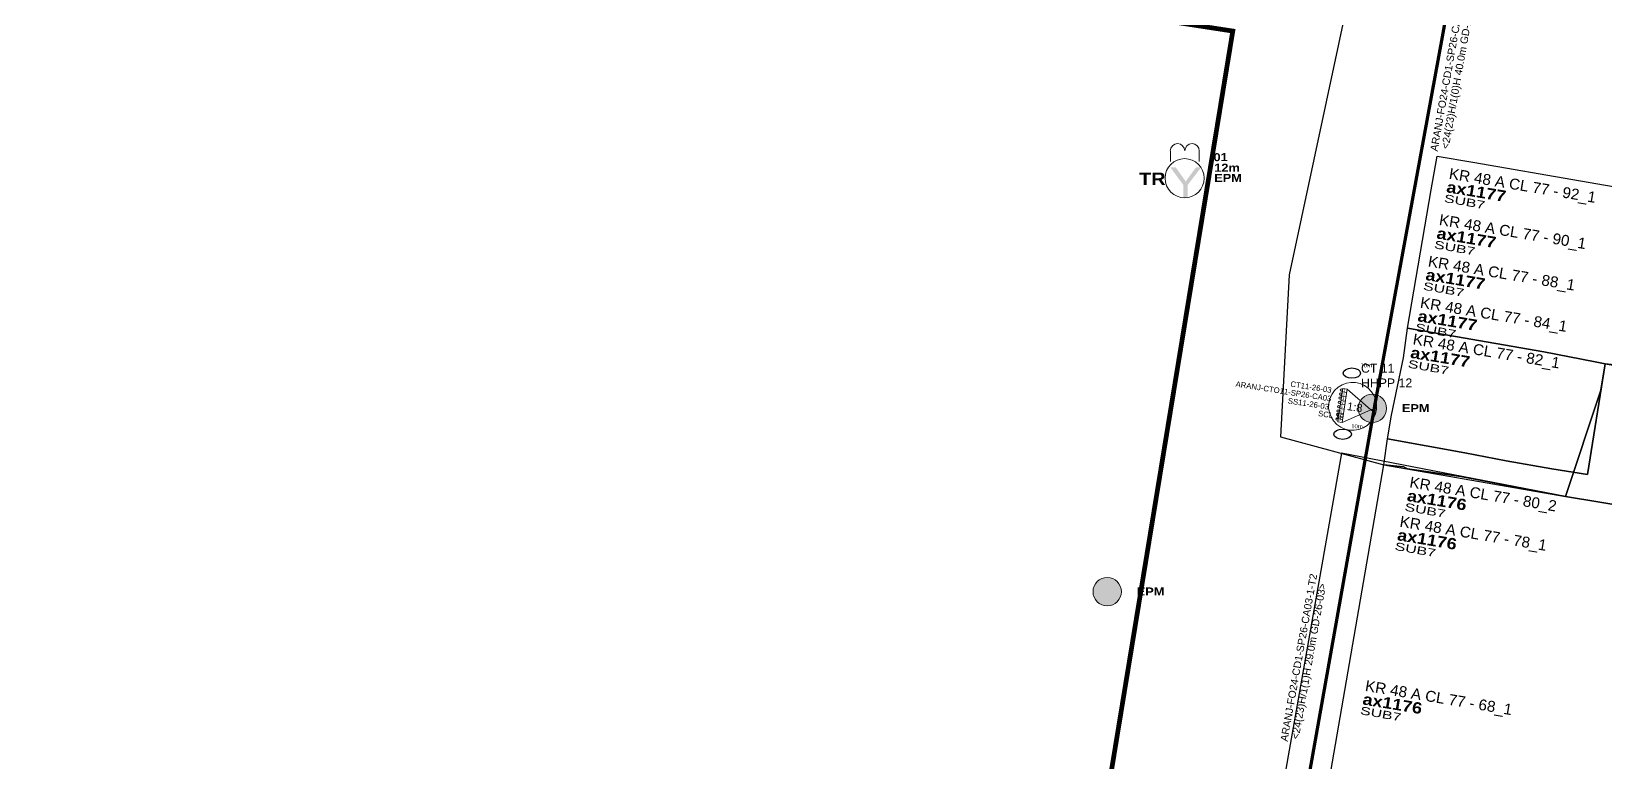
# Model space of a CAD drawing. Header units: inches. Extents: x -75.59 to -67.86, y 4.63 to 13.89.
# Drawn here: x -75.55785 to -75.557054, y 6.271196 to 6.271566 of the extents above; entities that cross this region are included whole.
import ezdxf
from ezdxf.enums import TextEntityAlignment as Align

# ---------------------------------------------------------------- set-up
doc = ezdxf.new("R2010")
doc.units = ezdxf.units.IN
doc.header["$MEASUREMENT"] = 0
doc.linetypes.add('DASHED', pattern=[0.75, 0.5, -0.25])
for name, color, linetype, lineweight in [('CB 24 H AER', 3, 'DASHED', 0), ('CTO POSTE', 10, 'Continuous', 0), ('MARQUILLA F.O 24', 3, 'Continuous', 0), ('POSTE EPM', 1, 'Continuous', 20)]:
    doc.layers.add(name, color=color, linetype=linetype, lineweight=lineweight)
for name, color, linetype in [('COBERTURA CTO', 30, 'Continuous'), ('COBERTURA EMPALME', 2, 'Continuous'), ('MANZANAS', 250, 'Continuous'), ('MENSAJERO', 7, 'Continuous'), ('PLACA ZONA ABIERTA', 9, 'Continuous'), ('PREDIOS', 250, 'Continuous'), ('RESERVA F.O 48', 1, 'Continuous')]:
    doc.layers.add(name, color=color, linetype=linetype)
doc.styles.add('ARIAL', font='arial.ttf')
doc.styles.add('ARIAL_BLACK', font='')
doc.styles.add('BOOK', font='BOOKOS.TTF')
doc.styles.add('Legend', font='calibri.ttf')
doc.styles.get("Standard").update_dxf_attribs({"font": 'arial.ttf'})
doc.styles.add('TXT CTO Y SS', font='arial.ttf', dxfattribs={"height": 0.5})
doc.styles.get('ARIAL_BLACK').set_extended_font_data('Arial Black', bold=True)

# ---------------------------------------------------------------- blocks, each defined once
blk = doc.blocks.new('POSTE EPM')
at = {"layer": 'POSTE EPM'}
h = blk.add_hatch(color=256, dxfattribs=at)
h.dxf.hatch_style = 1
h.paths.add_polyline_path([(-0.717, -0.002, 1), (0.718, -0.002, 1)])
blk.add_circle((0.001, -0.002), 0.717, dxfattribs=at)
at = {"layer": 'POSTE EPM', "color": 251, "true_color": 0x545454, "insert": (1.494, 0.211), "char_height": 0.4045, "attachment_point": 1, "style": 'ARIAL_BLACK'}
blk.add_mtext_dynamic_manual_height_columns('EPM', width=1.33938, gutter_width=1, heights=[0], dxfattribs=at)
at = {"layer": 'POSTE EPM', "color": 251, "true_color": 0x545454, "style": 'ARIAL_BLACK'}
for tag, p in [('NO_POSTE', (1.457, 0.854)), ('ALTURA(m)', (1.496, 0.321))]:
    blk.add_attdef(tag, p, '', height=0.405, dxfattribs=at)
at = {"layer": 'POSTE EPM', "color": 251, "true_color": 0x545454, "flags": 1}
for tag, p in [('VANO', (1.489, -0.753)), ('TRANSFORMADOR', (1.494, -1.577)), ('PRIMARIA', (1.489, -1.185)), ('SECUNDARIA', (1.489, -1.97)), ('ILUMINARIA', (1.494, -2.363)), ('TELEVISION', (1.489, -3.148)), ('FIBRA_OPTICA', (1.489, -2.755)), ('TELEFONIA', (1.489, -3.947)), ('DISTANCIA(m)', (1.489, -3.54)), ('ATRIBUTO1', (1.489, -4.732)), ('DIRECCION', (1.489, -4.34)), ('ATRIBUTO2', (1.489, -5.125)), ('ATRIBUTO3', (1.489, -5.517))]:
    blk.add_attdef(tag, p, '', height=0.328, dxfattribs=at)
blk = doc.blocks.new('POSTE EPM TR')
at = {"layer": 'POSTE EPM'}
blk.add_hatch(color=256, dxfattribs=at).paths.add_polyline_path([(-0.067, -1.007), (-0.067, -0.348), (-0.726, 0.547), (-0.453, 0.547), (-0.117, 0.074), (-0.105, 0.062), (-0.092, 0.037), (-0.08, 0.024), (-0.067, 0), (-0.055, -0.013), (-0.042, -0.038), (-0.03, -0.05), (-0.018, -0.075), (-0.005, -0.087), (0.007, -0.1), (0.02, -0.125), (0.032, -0.137), (0.045, -0.162), (0.057, -0.174), (0.057, -0.187), (0.069, -0.162), (0.082, -0.15), (0.094, -0.137), (0.094, -0.112), (0.107, -0.1), (0.119, -0.087), (0.132, -0.063), (0.144, -0.05), (0.156, -0.025), (0.169, -0.013), (0.181, 0.012), (0.206, 0.024), (0.219, 0.049), (0.231, 0.074), (0.243, 0.087), (0.243, 0.087), (0.579, 0.547), (0.84, 0.547), (0.156, -0.348), (0.156, -1.007)])
at = {"layer": 'POSTE EPM', "lineweight": 0}
blk.add_lwpolyline([(0.741, 1.373, 0.999938), (0.007, 1.373, 0.999938), (-0.726, 1.373)], format="xyb", dxfattribs=at)
for points in [[(-0.714, 1.367), (-0.714, 0.845)], [(0.741, 0.845), (0.741, 1.367)]]:
    blk.add_lwpolyline(points, dxfattribs=at)
blk.add_circle((0.001, -0.007), 0.988, dxfattribs=at)
at = {"layer": 'POSTE EPM', "insert": (-2.297, 0.279), "char_height": 0.625, "attachment_point": 1, "style": 'ARIAL_BLACK'}
blk.add_mtext_dynamic_manual_height_columns('TR', width=1.33938, gutter_width=1, heights=[0], dxfattribs=at)
at = {"layer": 'POSTE EPM', "color": 251, "true_color": 0x545454, "insert": (1.494, 0.211), "char_height": 0.4045, "attachment_point": 1, "style": 'ARIAL_BLACK'}
blk.add_mtext_dynamic_manual_height_columns('EPM', width=1.33938, gutter_width=1, heights=[0], dxfattribs=at)
at = {"layer": 'POSTE EPM', "color": 251, "true_color": 0x545454, "style": 'ARIAL_BLACK'}
for tag, p in [('NO_POSTE', (1.457, 0.854)), ('ALTURA(m)', (1.496, 0.321))]:
    blk.add_attdef(tag, p, '', height=0.405, dxfattribs=at)
at = {"layer": 'POSTE EPM', "color": 251, "true_color": 0x545454, "flags": 1}
for tag, p in [('TRANSFORMADOR', (1.494, -1.577)), ('PRIMARIA', (1.489, -1.185)), ('SECUNDARIA', (1.489, -1.97)), ('ILUMINARIA', (1.494, -2.363)), ('TELEVISION', (1.489, -3.148)), ('FIBRA_OPTICA', (1.489, -2.755)), ('TELEFONIA', (1.509, -3.931)), ('DISTANCIA(m)', (1.489, -3.54)), ('ATRIBUTO1', (1.489, -4.709)), ('ATRIBUTO2', (1.489, -5.102)), ('DIRECCION', (1.509, -4.323)), ('ATRIBUTO3', (1.489, -5.494))]:
    blk.add_attdef(tag, p, '', height=0.328, dxfattribs=at)
blk = doc.blocks.new('PLACAS ZONA ABIERTA')
at = {"style": 'Legend'}
blk.add_text('CL 82 KR 79 - 03_3', height=0.00001, rotation=318.5317, dxfattribs=at).set_placement((-0.37, -0.08))
blk.add_attdef('NOMBRE_PREDIO', (0, 1.27), '', height=1.03, dxfattribs=at)
blk.add_attdef('DIRECCION_HHPP', (0, 0), '', height=1)
at = {"color": 215, "true_color": 0xa953a0, "style": 'ARIAL_BLACK'}
blk.add_attdef('CTO_ASOCIADA', (-0.03, -1.26), '', height=1.03, dxfattribs=at)
at = {"color": 4, "width": 0.560951}
blk.add_attdef('SUBCLUSTER', text='', height=0.723, rotation=359.3319, dxfattribs=at).set_placement((-0.09, -2.18), (3.72, -2.23), align=Align.FIT)
at = {"color": 1, "flags": 1}
for tag, rotation, width, p, p2 in [('ATRIBUTO3', 359.661, 0.560841, (0.03, -3.11), (3.21, -3.13)), ('ATRIBUTO1', 359.5618, 0.571131, (4.31, -2.2), (7.55, -2.22))]:
    blk.add_attdef(tag, text='', height=0.723, rotation=rotation, dxfattribs=dict(at, width=width)).set_placement(p, p2, align=Align.FIT)
at = {"color": 1, "width": 0.560951, "flags": 1}
blk.add_attdef('ATRIBUTO2', (7.89, -2.25), '', height=0.723, rotation=359.3319, dxfattribs=at)
blk = doc.blocks.new('*U184')
at = {"layer": 'CTO POSTE', "lineweight": 0}
h = blk.add_hatch(color=256, dxfattribs=at)
h.dxf.hatch_style = 1
edge = h.paths.add_edge_path()
edge.add_arc((-1.166, 0.53), 0.0427, -179.8758, 180.1242, ccw=False)
edge = h.paths.add_edge_path()
edge.add_arc((-1.165, 0.381), 0.0427, -179.8758, 180.1242, ccw=False)
edge = h.paths.add_edge_path()
edge.add_arc((-1.165, 0.242), 0.0427, -179.8758, 180.1242, ccw=False)
edge = h.paths.add_edge_path()
edge.add_arc((-1.165, 0.087), 0.0427, -179.8758, 180.1242, ccw=False)
edge = h.paths.add_edge_path()
edge.add_arc((-1.164, -0.066), 0.0427, -179.8758, 180.1242, ccw=False)
edge = h.paths.add_edge_path()
edge.add_arc((-1.164, -0.213), 0.0427, -179.8758, 180.1242, ccw=False)
edge = h.paths.add_edge_path()
edge.add_arc((-1.164, -0.339), 0.0427, -179.8758, 180.1242, ccw=False)
edge = h.paths.add_edge_path()
edge.add_arc((-1.163, -0.503), 0.0427, -179.8758, 180.1242, ccw=False)
h = blk.add_hatch(color=1, dxfattribs=at)
h.dxf.hatch_style = 1
edge = h.paths.add_edge_path()
edge.add_arc((0.001, 0), 0.0406, -179.8758, 180.1242, ccw=False)
at = {"layer": 'CTO POSTE', "color": 1, "lineweight": 0}
for p, q in [((-0.967, 0.592), (-1.123, 0.592)), ((-1.123, 0.592), (-1.121, -0.591)), ((-1.123, 0.469), (-1.123, 0.592)), ((-0.038, 0.003), (-0.967, 0.592)), ((-0.964, -0.59), (-0.967, 0.592)), ((-0.967, 0.469), (-1.123, 0.469)), ((-0.966, 0.313), (-1.122, 0.313)), ((-0.966, 0.167), (-1.122, 0.166)), ((-0.966, 0.027), (-1.122, 0.027)), ((-0.038, 0.003), (-0.964, -0.59)), ((-0.965, -0.122), (-1.122, -0.123)), ((-0.965, -0.275), (-1.121, -0.276)), ((-0.965, -0.418), (-1.121, -0.419)), ((-1.121, -0.591), (-0.964, -0.59))]:
    blk.add_line(p, q, dxfattribs=at)
for centre in [(-1.166, 0.53), (-1.165, 0.381), (-1.165, 0.241), (-1.165, 0.087), (-1.164, -0.066), (-1.164, -0.213), (-1.164, -0.339), (-1.163, -0.503)]:
    blk.add_circle(centre, 0.0427, dxfattribs=at)
at = {"layer": 'CTO POSTE', "color": 2, "lineweight": 0, "true_color": 0xf1eb1f, "extrusion": (0, 0, -1)}
blk.add_ellipse((-0.69, 0.022), major_axis=(0.447, 0.71), ratio=1, start_param=4.159629210123316, end_param=10.4428145173029, dxfattribs=at)
at = {"layer": 'CTO POSTE', "lineweight": 0, "attachment_point": 3, "rotation": 0.1242}
for s, width, heights, insert, char_height in [('\\pxsm0.95;1\\P2\\P3\\P4\\P5\\P6\\P7\\P8', 27.14383, [118.292], (-1.021, 0.577), 0.09172), ('1:8', 18.56063, [0], (-0.336, 0.147), 0.2799)]:
    blk.add_mtext_dynamic_manual_height_columns(s, width=width, gutter_width=10.755, heights=heights, dxfattribs=dict(at, insert=insert, char_height=char_height))
at = {"layer": 'CTO POSTE', "lineweight": 0, "style": 'TXT CTO Y SS'}
for tag, p in [('NAMECTO', (-2.956, 0.369)), ('OSPCTONAME', (-4.853, 0.073)), ('SSNAME', (-2.955, -0.223))]:
    blk.add_attdef(tag, p, '', height=0.195, rotation=0, dxfattribs=at)
at = {"layer": 'CTO POSTE', "color": 5, "lineweight": 0, "style": 'TXT CTO Y SS'}
blk.add_attdef('SUBCLUSTER', (-1.84, -0.497), '', height=0.195, rotation=0, dxfattribs=at)
at = {"layer": 'CTO POSTE', "color": 5, "lineweight": 0, "style": 'TXT CTO Y SS', "flags": 1}
for tag, p in [('ATRIBUTO1', (-1.875, -0.814)), ('ATRIBUTO2', (-1.875, -1.081)), ('ATRIBUTO3', (-1.875, -1.343))]:
    blk.add_attdef(tag, p, '', height=0.195, rotation=0, dxfattribs=at)
blk = doc.blocks.new('*U535')
at = {"layer": 'RESERVA F.O 48', "linetype": 'ByBlock', "lineweight": 30}
blk.add_ellipse((0, 0), major_axis=(1.16, 0), ratio=0.587309, dxfattribs=at)
at = {"layer": 'RESERVA F.O 48', "lineweight": 0, "style": 'BOOK'}
blk.add_attdef('RESERVA', (1.13, 0.76), '', height=0.573, rotation=0.039, dxfattribs=at)
blk = doc.blocks.new('MARQUILLA 24')
at = {"layer": 'MARQUILLA F.O 24', "style": 'ARIAL', "oblique": 0}
for tag, p in [('IDENTIFICACIONCABLEFIBRA', (0, 0.54)), ('CAPACIDADFIBRA', (-0.18, -0.54))]:
    blk.add_attdef(tag, text='', height=0.698, rotation=359.8296, dxfattribs=at).set_placement(p, align=Align.MIDDLE)

msp = doc.modelspace()

# ---------------------------------------------------------------- linework, layer by layer
at = {"layer": 'CB 24 H AER', "ltscale": 1e-05, "const_width": 0.00000166}
msp.add_lwpolyline([(-75.55711224, 6.27169471), (-75.55717019, 6.27137867), (-75.55724528, 6.270956)], dxfattribs=at)
at = {"layer": 'COBERTURA CTO'}
msp.add_lwpolyline([(-75.55715719, 6.2717079), (-75.55721377, 6.27144299), (-75.55721808, 6.27136109), (-75.557166, 6.271347), (-75.557074, 6.271331), (-75.55705615, 6.27138461), (-75.557054, 6.271398), (-75.55700318, 6.27138936), (-75.556987, 6.2714765), (-75.55703755, 6.27160347), (-75.55703226, 6.27162402), (-75.556963, 6.271613), (-75.556956, 6.271658), (-75.557099, 6.271682), (-75.55715719, 6.2717079)], dxfattribs=at)
msp.add_lwpolyline([(-75.55705615, 6.27138461), (-75.557074, 6.271331), (-75.55718735, 6.27135277), (-75.55729606, 6.27073607), (-75.55692, 6.270668), (-75.55690681, 6.27074533), (-75.556863, 6.270736), (-75.55686072, 6.27075094), (-75.55679276, 6.27074058), (-75.556774, 6.270797), (-75.55671166, 6.2707861), (-75.55670957, 6.27079793), (-75.556568, 6.270773), (-75.556556, 6.270841), (-75.55647417, 6.27084543), (-75.55645644, 6.27094599), (-75.55667186, 6.27098477), (-75.55664048, 6.27117024), (-75.5568262, 6.27119992), (-75.556811, 6.271287), (-75.556883, 6.271299), (-75.556873, 6.271367), (-75.557054, 6.271398)], close=True, dxfattribs=at)
at = {"layer": 'COBERTURA EMPALME', "color": 5, "lineweight": 211, "const_width": 0.0000024}
msp.add_lwpolyline([(-75.55605357, 6.27035662), (-75.55734351, 6.27060209), (-75.55739791, 6.27061792), (-75.55724228, 6.27156619), (-75.55761522, 6.27162362), (-75.55760595, 6.27166804)], dxfattribs=at)
at = {"layer": 'MANZANAS'}
msp.add_polyline3d([(-75.55693, 6.270611, 0), (-75.557082, 6.270641, 0), (-75.557113, 6.270647, 0), (-75.557269, 6.270677, 0), (-75.557279, 6.270679, 0), (-75.557257, 6.270811, 0), (-75.557234, 6.270947, 0), (-75.557221, 6.271021, 0), (-75.557206, 6.271115, 0), (-75.557166, 6.271347, 0), (-75.557164, 6.27136, 0), (-75.557162, 6.271372, 0), (-75.557156, 6.271401, 0), (-75.557154, 6.271416, 0), (-75.557142, 6.271486, 0), (-75.557139, 6.271503, 0), (-75.557121, 6.2715, 0), (-75.557012, 6.271481, 0)], dxfattribs=at)
at = {"layer": 'MENSAJERO', "const_width": 0.000000763}
msp.add_lwpolyline([(-75.55711228, 6.27169592), (-75.55717096, 6.27137707)], dxfattribs=at)
at = {"layer": 'PREDIOS'}
for points in [[(-75.557023, 6.271422, 0), (-75.557028, 6.271394, 0), (-75.557045, 6.271397, 0), (-75.557054, 6.271398, 0), (-75.557059, 6.271399, 0), (-75.557085, 6.271404, 0), (-75.557154, 6.271416, 0), (-75.557142, 6.271486, 0), (-75.557139, 6.271503, 0), (-75.557121, 6.2715, 0), (-75.557012, 6.271481, 0), (-75.55702, 6.271437, 0), (-75.557023, 6.271422, 0)], [(-75.557054, 6.271398, 0), (-75.557063, 6.271342, 0), (-75.557081, 6.271345, 0), (-75.557104, 6.271349, 0), (-75.557125, 6.271353, 0), (-75.557164, 6.27136, 0), (-75.557162, 6.271372, 0), (-75.557156, 6.271401, 0), (-75.557154, 6.271416, 0), (-75.557085, 6.271404, 0), (-75.557059, 6.271399, 0), (-75.557054, 6.271398, 0)]]:
    msp.add_polyline3d(points, close=True, dxfattribs=at)
for points in [[(-75.55702, 6.271322, 0), (-75.557074, 6.271331, 0), (-75.557127, 6.271341, 0), (-75.557154, 6.271345, 0), (-75.557156, 6.271346, 0), (-75.557166, 6.271347, 0), (-75.557164, 6.27136, 0), (-75.557125, 6.271353, 0), (-75.557104, 6.271349, 0), (-75.557081, 6.271345, 0), (-75.557063, 6.271342, 0), (-75.557054, 6.271398, 0), (-75.557045, 6.271397, 0)], [(-75.55687, 6.27106, 0), (-75.557087, 6.271096, 0), (-75.557144, 6.271105, 0), (-75.557201, 6.271115, 0), (-75.557206, 6.271115, 0), (-75.557166, 6.271347, 0), (-75.557156, 6.271346, 0), (-75.557154, 6.271345, 0), (-75.557127, 6.271341, 0), (-75.557074, 6.271331, 0), (-75.55702, 6.271322, 0)]]:
    msp.add_polyline3d(points, dxfattribs=at)

# ---------------------------------------------------------------- block references
at = {"layer": 'CTO POSTE', "xscale": 1.444706489873691e-05, "yscale": 1.444706489873691e-05, "zscale": 1.444706489873691e-05, "rotation": 351.1430393450123}
msp.add_blockref('*U184', (-75.55717193, 6.27137465), dxfattribs=at).add_auto_attribs({'OSPCTONAME': 'ARANJ-CTO11-SP26-CA03', 'NAMECTO': 'CT11-26-03', 'SSNAME': 'SS11-26-03', 'SUBCLUSTER': 'SCL 15'})
at = {"layer": 'MARQUILLA F.O 24', "xscale": 5.360946087982288e-06, "yscale": 5.360946087982288e-06, "zscale": 5.360946087982288e-06, "rotation": 80.10419193227406}
for p, values in [((-75.55713028, 6.27154735), {'CAPACIDADFIBRA': '<24(23)H/1(0)H 40.0m GD-26-03>', 'IDENTIFICACIONCABLEFIBRA': 'ARANJ-FO24-CD1-SP26-CA03-1-T1'}), ((-75.55720608, 6.27124904), {'CAPACIDADFIBRA': '<24(23)H/1(1)H 29.0m GD-26-03>', 'IDENTIFICACIONCABLEFIBRA': 'ARANJ-FO24-CD1-SP26-CA03-1-T2'})]:
    msp.add_blockref('MARQUILLA 24', p, dxfattribs=at).add_auto_attribs(values)
at = {"layer": 'PLACA ZONA ABIERTA'}
ref = msp.add_blockref('PLACAS ZONA ABIERTA', (-75.55713327, 6.2714916), dxfattribs=dict(at, xscale=5.500000000000002e-06, yscale=5.500000000000002e-06, zscale=5.500000000000002e-06, rotation=350.586608527742))
ref.add_attrib('DIRECCION_HHPP', 'KR 48 A CL 77 - 92_1', (-75.55713327, 6.2714916), dxfattribs={"layer": '0', "height": 0.0000055, "rotation": 350.58661})
ref.add_attrib('CTO_ASOCIADA', 'ax1177', (-75.55713456, 6.27148476), dxfattribs={"layer": '0', "color": 215, "true_color": 0xa953a0, "height": 0.000005682, "rotation": 350.58661, "style": 'ARIAL_BLACK'})
ref.add_attrib('SUBCLUSTER', 'SUB7', dxfattribs={"layer": '0', "color": 4, "height": 0.000003977, "rotation": 349.91848, "width": 1.443794}).set_placement((-75.55713572, 6.27147984), (-75.55711509, 6.27147617), align=Align.FIT)
ref = msp.add_blockref('PLACAS ZONA ABIERTA', (-75.55713827, 6.27146823), dxfattribs=dict(at, xscale=5.500000000000002e-06, yscale=5.500000000000002e-06, zscale=5.500000000000002e-06, rotation=350.586608527742))
ref.add_attrib('DIRECCION_HHPP', 'KR 48 A CL 77 - 90_1', (-75.55713827, 6.27146823), dxfattribs={"layer": '0', "height": 0.0000055, "rotation": 350.58661})
ref.add_attrib('CTO_ASOCIADA', 'ax1177', (-75.55713956, 6.27146139), dxfattribs={"layer": '0', "color": 215, "true_color": 0xa953a0, "height": 0.000005682, "rotation": 350.58661, "style": 'ARIAL_BLACK'})
ref.add_attrib('SUBCLUSTER', 'SUB7', dxfattribs={"layer": '0', "color": 4, "height": 0.000003977, "rotation": 349.91848, "width": 1.443794}).set_placement((-75.55714072, 6.27145647), (-75.55712008, 6.2714528), align=Align.FIT)
ref = msp.add_blockref('PLACAS ZONA ABIERTA', (-75.55714385, 6.27144726), dxfattribs=dict(at, xscale=5.500000000000002e-06, yscale=5.500000000000002e-06, zscale=5.500000000000002e-06, rotation=350.586608527742))
ref.add_attrib('DIRECCION_HHPP', 'KR 48 A CL 77 - 88_1', (-75.55714385, 6.27144726), dxfattribs={"layer": '0', "height": 0.0000055, "rotation": 350.58661})
ref.add_attrib('CTO_ASOCIADA', 'ax1177', (-75.55714514, 6.27144043), dxfattribs={"layer": '0', "color": 215, "true_color": 0xa953a0, "height": 0.000005682, "rotation": 350.58661, "style": 'ARIAL_BLACK'})
ref.add_attrib('SUBCLUSTER', 'SUB7', dxfattribs={"layer": '0', "color": 4, "height": 0.000003977, "rotation": 349.91848, "width": 1.443794}).set_placement((-75.5571463, 6.27143551), (-75.55712567, 6.27143184), align=Align.FIT)
ref = msp.add_blockref('PLACAS ZONA ABIERTA', (-75.55714786, 6.27142639), dxfattribs=dict(at, xscale=5.500000000000002e-06, yscale=5.500000000000002e-06, zscale=5.500000000000002e-06, rotation=350.586608527742))
ref.add_attrib('DIRECCION_HHPP', 'KR 48 A CL 77 - 84_1', (-75.55714786, 6.27142639), dxfattribs={"layer": '0', "height": 0.0000055, "rotation": 350.58661})
ref.add_attrib('CTO_ASOCIADA', 'ax1177', (-75.55714915, 6.27141956), dxfattribs={"layer": '0', "color": 215, "true_color": 0xa953a0, "height": 0.000005682, "rotation": 350.58661, "style": 'ARIAL_BLACK'})
ref.add_attrib('SUBCLUSTER', 'SUB7', dxfattribs={"layer": '0', "color": 4, "height": 0.000003977, "rotation": 349.91848, "width": 1.443794}).set_placement((-75.55715031, 6.27141464), (-75.55712968, 6.27141097), align=Align.FIT)
ref = msp.add_blockref('PLACAS ZONA ABIERTA', (-75.55715154, 6.27140791), dxfattribs=dict(at, xscale=5.500000000000002e-06, yscale=5.500000000000002e-06, zscale=5.500000000000002e-06, rotation=350.586608527742))
ref.add_attrib('DIRECCION_HHPP', 'KR 48 A CL 77 - 82_1', (-75.55715154, 6.27140791), dxfattribs={"layer": '0', "height": 0.0000055, "rotation": 350.58661})
ref.add_attrib('CTO_ASOCIADA', 'ax1177', (-75.55715283, 6.27140108), dxfattribs={"layer": '0', "color": 215, "true_color": 0xa953a0, "height": 0.000005682, "rotation": 350.58661, "style": 'ARIAL_BLACK'})
ref.add_attrib('SUBCLUSTER', 'SUB7', dxfattribs={"layer": '0', "color": 4, "height": 0.000003977, "rotation": 349.91848, "width": 1.443794}).set_placement((-75.55715399, 6.27139616), (-75.55713336, 6.27139249), align=Align.FIT)
ref = msp.add_blockref('PLACAS ZONA ABIERTA', (-75.55715321, 6.2713356), dxfattribs=dict(at, xscale=5.500000000000002e-06, yscale=5.500000000000002e-06, zscale=5.500000000000002e-06, rotation=350.586608527742))
ref.add_attrib('DIRECCION_HHPP', 'KR 48 A CL 77 - 80_2', (-75.55715321, 6.2713356), dxfattribs={"layer": '0', "height": 0.0000055, "rotation": 350.58661})
ref.add_attrib('CTO_ASOCIADA', 'ax1176', (-75.5571545, 6.27132876), dxfattribs={"layer": '0', "color": 215, "true_color": 0xa953a0, "height": 0.000005682, "rotation": 350.58661, "style": 'ARIAL_BLACK'})
ref.add_attrib('SUBCLUSTER', 'SUB7', dxfattribs={"layer": '0', "color": 4, "height": 0.000003977, "rotation": 349.91848, "width": 1.443794}).set_placement((-75.55715566, 6.27132384), (-75.55713503, 6.27132017), align=Align.FIT)
ref = msp.add_blockref('PLACAS ZONA ABIERTA', (-75.55715817, 6.27131573), dxfattribs=dict(at, xscale=5.500000000000002e-06, yscale=5.500000000000002e-06, zscale=5.500000000000002e-06, rotation=350.586608527742))
ref.add_attrib('DIRECCION_HHPP', 'KR 48 A CL 77 - 78_1', (-75.55715817, 6.27131573), dxfattribs={"layer": '0', "height": 0.0000055, "rotation": 350.58661})
ref.add_attrib('CTO_ASOCIADA', 'ax1176', (-75.55715946, 6.27130889), dxfattribs={"layer": '0', "color": 215, "true_color": 0xa953a0, "height": 0.000005682, "rotation": 350.58661, "style": 'ARIAL_BLACK'})
ref.add_attrib('SUBCLUSTER', 'SUB7', dxfattribs={"layer": '0', "color": 4, "height": 0.000003977, "rotation": 349.91848, "width": 1.443794}).set_placement((-75.55716062, 6.27130397), (-75.55713999, 6.2713003), align=Align.FIT)
ref = msp.add_blockref('PLACAS ZONA ABIERTA', (-75.55717567, 6.27123271), dxfattribs=dict(at, xscale=5.500000000000002e-06, yscale=5.500000000000002e-06, zscale=5.500000000000002e-06, rotation=350.586608527742))
ref.add_attrib('DIRECCION_HHPP', 'KR 48 A CL 77 - 68_1', (-75.55717567, 6.27123271), dxfattribs={"layer": '0', "height": 0.0000055, "rotation": 350.58661})
ref.add_attrib('CTO_ASOCIADA', 'ax1176', (-75.55717696, 6.27122587), dxfattribs={"layer": '0', "color": 215, "true_color": 0xa953a0, "height": 0.000005682, "rotation": 350.58661, "style": 'ARIAL_BLACK'})
ref.add_attrib('SUBCLUSTER', 'SUB7', dxfattribs={"layer": '0', "color": 4, "height": 0.000003977, "rotation": 349.91848, "width": 1.443794}).set_placement((-75.55717812, 6.27122095), (-75.55715749, 6.27121728), align=Align.FIT)
at = {"layer": 'POSTE EPM', "xscale": 1.000000000295132e-05, "yscale": 1.000000000295132e-05, "zscale": 1.000000000295132e-05}
msp.add_blockref('POSTE EPM TR', (-75.55726663, 6.27149189), dxfattribs=at).add_auto_attribs({'NO_POSTE': '01', 'ALTURA(m)': '12m'})
for p in [(-75.55717174, 6.2713755), (-75.55730578, 6.27128284)]:
    msp.add_blockref('POSTE EPM', p, dxfattribs=at)
at = {"layer": 'RESERVA F.O 48', "xscale": 3.81e-06, "yscale": 3.81e-06, "zscale": 3.81e-06}
for p in [(-75.55718207, 6.27139329), (-75.55718671, 6.27136241)]:
    msp.add_blockref('*U535', p, dxfattribs=at).add_auto_attribs({'RESERVA': '10m'})

# ---------------------------------------------------------------- texts
at = {"layer": 'COBERTURA CTO', "insert": (-75.55717747, 6.27139798), "char_height": 0.000004448, "attachment_point": 1, "rotation": 0.09285}
msp.add_mtext_dynamic_manual_height_columns('CT 11\\PHHPP 12', width=0.0000426302, gutter_width=0.00002224, heights=[0.00003005], dxfattribs=at)

doc.saveas('drawing.dxf')
